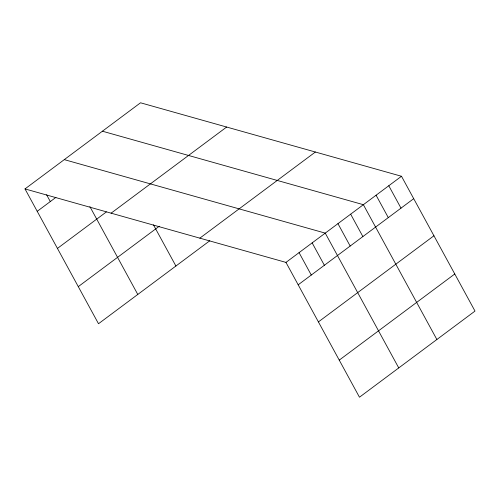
<?xml version="1.0" encoding="UTF-8"?>
<svg xmlns="http://www.w3.org/2000/svg" width="500" height="500" viewBox="0 0 500 500"><rect width="100%" height="100%" fill="white"/><g stroke="black" fill="none" stroke-linecap="round" stroke-linejoin="round"><path stroke-width="0.75" d="M25 188.919L140.531 102.788L401.494 176.269L475 311.081L359.469 397.212L285.969 262.4L25 188.919L98.506 323.731L209.794 240.756M37.212 211.319L55.919 197.375M57.438 248.412L106.4 211.912M111.119 213.169L226.65 127.031M78.275 286.637L159.312 226.219M199.85 238.15L315.375 152.019M285.969 262.4L401.494 176.269M298.181 284.8L413.713 198.669M318.406 321.9L433.938 235.769M339.244 360.119L454.775 273.988M102.406 131.206L363.375 204.694L436.875 339.506M64.281 159.631L325.25 233.119L398.75 367.931M388.787 185.744L401 208.144M376.081 195.219L388.294 217.619M350.662 214.169L362.875 236.569M337.956 223.644L350.169 246.044M312.156 242.875L324.369 265.281M299.062 252.638L311.275 275.044M153.45 224.831L175.906 266.025M89.856 206.544L137.781 294.444M46.606 194.769L50.306 201.556"/></g></svg>
